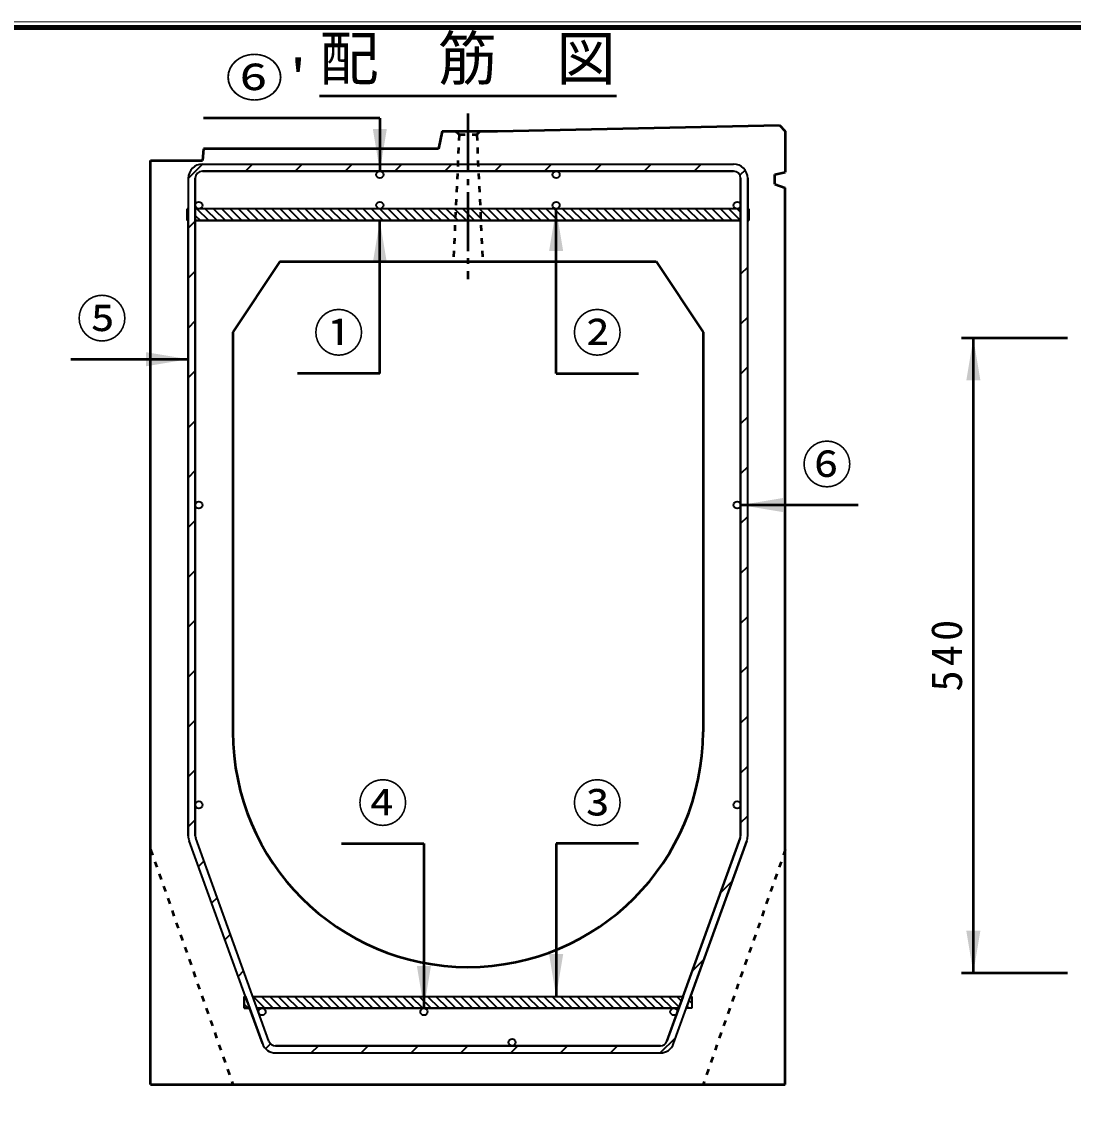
# Model space of a CAD drawing. Units: millimetres, scale not verified. Extents: x 100 to 4105, y 100 to 2870.
# Drawn here: x 1026 to 1921, y 1944 to 2870 of the extents above; entities that cross this region are included whole.
import ezdxf
from ezdxf.enums import TextEntityAlignment as Align

# ---------------------------------------------------------------- set-up
doc = ezdxf.new("R2010")
doc.units = ezdxf.units.MM
doc.header["$LTSCALE"] = 5
doc.linetypes.add('USER1', pattern=[2.2, 1, -1.2])
doc.linetypes.add('USER2', pattern=[13.4, 10, -1.2, 1, -1.2])
doc.layers.add('V-nasSTD', color=7, linetype='Continuous', lineweight=35)
doc.styles.add('ＭＳ ゴシック', font='')
doc.styles.get('ＭＳ ゴシック').set_extended_font_data('MS Gothic')

msp = doc.modelspace()

# ---------------------------------------------------------------- hatches: boundary and pattern name
at = {"layer": 'V-nasSTD'}
for points in [[(1324.737, 2778.932), (1330.737, 2742.932), (1336.737, 2778.932)], [(1486.737, 2674.932), (1480.737, 2710.932), (1474.737, 2674.932)], [(1324.737, 2664.932), (1330.737, 2700.932), (1336.737, 2664.932)], [(1841.737, 2564.895), (1835.737, 2600.895), (1829.737, 2564.895)], [(1131.737, 2576.965), (1167.737, 2582.965), (1131.737, 2588.965)], [(1673.737, 2452.932), (1637.737, 2458.932), (1673.737, 2464.932)], [(1829.737, 2096.895), (1835.737, 2060.895), (1841.737, 2096.895)], [(1486.737, 2076.932), (1480.737, 2040.932), (1474.737, 2076.932)], [(1362.237, 2066.932), (1368.237, 2030.932), (1374.237, 2066.932)]]:
    msp.add_hatch(color=256, dxfattribs=at).paths.add_polyline_path(points)

# ---------------------------------------------------------------- linework, layer by layer
at = {"layer": 'V-nasSTD', "lineweight": 100}
msp.add_line((4100, 2865), (105, 2865), dxfattribs=at)
at = {"layer": 'V-nasSTD', "lineweight": 50}
for p, q in [((1279.334, 2806.979), (1532.14, 2806.979)), ((1330.737, 2787.932), (1180.737, 2787.932)), ((1330.737, 2787.932), (1330.737, 2742.932)), ((1430.737, 2776.979), (1670.737, 2781.979)), ((1670.737, 2781.979), (1675.737, 2776.979)), ((1383.737, 2776.979), (1380.737, 2761.979)), ((1383.737, 2776.979), (1430.737, 2776.979)), ((1675.737, 2776.979), (1675.737, 2741.994)), ((1180.737, 2761.979), (1179.737, 2751.979)), ((1380.737, 2761.979), (1180.737, 2761.979)), ((1135.737, 1965.979), (1135.737, 2751.979)), ((1135.737, 2751.979), (1179.737, 2751.979)), ((1666.737, 2739.979), (1675.737, 2741.994)), ((1666.737, 2731.979), (1666.737, 2739.979)), ((1666.737, 2731.979), (1675.737, 2728.621)), ((1675.737, 1965.979), (1675.737, 2728.621)), ((1480.737, 2570.932), (1480.737, 2710.932)), ((1330.737, 2570.932), (1330.737, 2700.932)), ((1245.737, 2665.979), (1205.737, 2605.979)), ((1245.737, 2665.979), (1565.737, 2665.979)), ((1565.737, 2665.979), (1605.737, 2605.979)), ((1205.737, 2605.979), (1205.737, 2265.979)), ((1605.737, 2605.979), (1605.737, 2265.979)), ((1915.737, 2600.895), (1825.737, 2600.895)), ((1835.737, 2060.895), (1835.737, 2600.895)), ((1067.737, 2582.965), (1167.737, 2582.965)), ((1330.737, 2570.932), (1260.737, 2570.932)), ((1480.737, 2570.932), (1550.737, 2570.932)), ((1737.737, 2458.932), (1637.737, 2458.932)), ((1298.237, 2170.932), (1368.237, 2170.932)), ((1368.237, 2170.932), (1368.237, 2030.932)), ((1480.737, 2170.932), (1480.737, 2040.932)), ((1550.737, 2170.932), (1480.737, 2170.932)), ((1915.737, 2060.895), (1825.737, 2060.895)), ((1135.737, 1965.979), (1675.737, 1965.979))]:
    msp.add_line(p, q, dxfattribs=at)
at = {"layer": 'V-nasSTD', "linetype": 'USER2', "lineweight": 50}
msp.add_line((1405.737, 2791.979), (1405.737, 2650.979), dxfattribs=at)
at = {"layer": 'V-nasSTD', "linetype": 'USER1', "lineweight": 50}
for p, q in [((1398.237, 2773.979), (1393.237, 2665.979)), ((1398.237, 2773.979), (1395.237, 2776.979)), ((1395.237, 2776.979), (1416.237, 2776.979)), ((1398.237, 2773.979), (1413.237, 2773.979)), ((1413.237, 2773.979), (1416.237, 2776.979)), ((1413.237, 2773.979), (1418.237, 2665.979)), ((1135.737, 2165.979), (1205.737, 1965.979)), ((1675.737, 2165.979), (1605.737, 1965.979))]:
    msp.add_line(p, q, dxfattribs=at)
at = {"layer": 'V-nasSTD'}
for p, q in [((1179.891, 2748.932), (1167.737, 2736.778)), ((1179.737, 2748.932), (1631.737, 2748.932)), ((1631.737, 2742.932), (1179.737, 2742.932)), ((1179.737, 2742.932), (1631.737, 2742.932)), ((1222.318, 2748.932), (1216.318, 2742.932)), ((1264.744, 2748.932), (1258.744, 2742.932)), ((1307.17, 2748.932), (1301.17, 2742.932)), ((1349.597, 2748.932), (1343.597, 2742.932)), ((1392.023, 2748.932), (1386.023, 2742.932)), ((1434.45, 2748.932), (1428.45, 2742.932)), ((1476.876, 2748.932), (1470.876, 2742.932)), ((1519.302, 2748.932), (1513.302, 2742.932)), ((1561.729, 2748.932), (1555.729, 2742.932)), ((1604.155, 2748.932), (1598.155, 2742.932)), ((1641.524, 2743.875), (1637.156, 2739.507)), ((1167.737, 2736.932), (1167.737, 2177.507)), ((1173.737, 2736.932), (1173.737, 2177.507)), ((1173.737, 2177.507), (1173.737, 2736.932)), ((1637.737, 2177.507), (1637.737, 2736.932)), ((1637.737, 2736.932), (1637.737, 2177.507)), ((1637.737, 2700.932), (1637.737, 2736.932)), ((1637.737, 2736.932), (1637.737, 2710.932)), ((1643.737, 2177.507), (1643.737, 2736.932)), ((1643.737, 2700.932), (1643.737, 2736.932)), ((1643.737, 2736.932), (1643.737, 2710.932)), ((1166.737, 2710.932), (1166.737, 2700.932)), ((1167.737, 2710.932), (1166.737, 2710.932)), ((1166.737, 2700.932), (1166.737, 2710.932)), ((1166.737, 2710.932), (1167.737, 2710.932)), ((1166.737, 2705.199), (1167.737, 2704.199)), ((1167.737, 2710.932), (1167.737, 2177.507)), ((1637.737, 2710.932), (1173.737, 2710.932)), ((1637.737, 2710.932), (1173.737, 2710.932)), ((1173.737, 2705.271), (1178.076, 2700.932)), ((1175.147, 2710.932), (1185.147, 2700.932)), ((1182.218, 2710.932), (1192.218, 2700.932)), ((1189.289, 2710.932), (1199.289, 2700.932)), ((1196.36, 2710.932), (1206.36, 2700.932)), ((1203.431, 2710.932), (1213.431, 2700.932)), ((1210.502, 2710.932), (1220.502, 2700.932)), ((1217.573, 2710.932), (1227.573, 2700.932)), ((1224.644, 2710.932), (1234.644, 2700.932)), ((1231.715, 2710.932), (1241.715, 2700.932)), ((1238.786, 2710.932), (1248.786, 2700.932)), ((1245.857, 2710.932), (1255.857, 2700.932)), ((1252.928, 2710.932), (1262.928, 2700.932)), ((1260, 2710.932), (1270, 2700.932)), ((1267.071, 2710.932), (1277.071, 2700.932)), ((1274.142, 2710.932), (1284.142, 2700.932)), ((1281.213, 2710.932), (1291.213, 2700.932)), ((1288.284, 2710.932), (1298.284, 2700.932)), ((1295.355, 2710.932), (1305.355, 2700.932)), ((1302.426, 2710.932), (1312.426, 2700.932)), ((1309.497, 2710.932), (1319.497, 2700.932)), ((1316.568, 2710.932), (1326.568, 2700.932)), ((1323.639, 2710.932), (1333.639, 2700.932)), ((1330.71, 2710.932), (1340.71, 2700.932)), ((1337.781, 2710.932), (1347.781, 2700.932)), ((1344.852, 2710.932), (1354.852, 2700.932)), ((1351.923, 2710.932), (1361.923, 2700.932)), ((1358.994, 2710.932), (1368.994, 2700.932)), ((1366.066, 2710.932), (1376.066, 2700.932)), ((1373.137, 2710.932), (1383.137, 2700.932)), ((1380.208, 2710.932), (1390.208, 2700.932)), ((1387.279, 2710.932), (1397.279, 2700.932)), ((1394.35, 2710.932), (1404.35, 2700.932)), ((1401.421, 2710.932), (1411.421, 2700.932)), ((1408.492, 2710.932), (1418.492, 2700.932)), ((1415.563, 2710.932), (1425.563, 2700.932)), ((1422.634, 2710.932), (1432.634, 2700.932)), ((1429.705, 2710.932), (1439.705, 2700.932)), ((1436.776, 2710.932), (1446.776, 2700.932)), ((1443.847, 2710.932), (1453.847, 2700.932)), ((1450.918, 2710.932), (1460.918, 2700.932)), ((1457.989, 2710.932), (1467.989, 2700.932)), ((1465.06, 2710.932), (1475.06, 2700.932)), ((1472.132, 2710.932), (1482.132, 2700.932)), ((1479.203, 2710.932), (1489.203, 2700.932)), ((1486.274, 2710.932), (1496.274, 2700.932)), ((1493.345, 2710.932), (1503.345, 2700.932)), ((1500.416, 2710.932), (1510.416, 2700.932)), ((1507.487, 2710.932), (1517.487, 2700.932)), ((1514.558, 2710.932), (1524.558, 2700.932)), ((1521.629, 2710.932), (1531.629, 2700.932)), ((1528.7, 2710.932), (1538.7, 2700.932)), ((1535.771, 2710.932), (1545.771, 2700.932)), ((1542.842, 2710.932), (1552.842, 2700.932)), ((1549.913, 2710.932), (1559.913, 2700.932)), ((1556.984, 2710.932), (1566.984, 2700.932)), ((1564.055, 2710.932), (1574.055, 2700.932)), ((1571.126, 2710.932), (1581.126, 2700.932)), ((1578.198, 2710.932), (1588.198, 2700.932)), ((1585.269, 2710.932), (1595.269, 2700.932)), ((1592.34, 2710.932), (1602.34, 2700.932)), ((1599.411, 2710.932), (1609.411, 2700.932)), ((1606.482, 2710.932), (1616.482, 2700.932)), ((1613.553, 2710.932), (1623.553, 2700.932)), ((1620.624, 2710.932), (1630.624, 2700.932)), ((1627.695, 2710.932), (1637.695, 2700.932)), ((1634.766, 2710.932), (1637.737, 2707.961)), ((1643.737, 2710.932), (1644.737, 2710.932)), ((1643.737, 2710.932), (1644.737, 2710.932)), ((1643.737, 2709.032), (1644.737, 2708.032)), ((1644.737, 2710.932), (1644.737, 2700.932)), ((1644.737, 2710.932), (1644.737, 2700.932)), ((1166.737, 2700.932), (1167.737, 2700.932)), ((1167.737, 2700.932), (1166.737, 2700.932)), ((1167.737, 2177.507), (1167.737, 2700.932)), ((1173.737, 2700.351), (1167.737, 2694.351)), ((1637.737, 2700.932), (1173.737, 2700.932)), ((1173.737, 2700.932), (1637.737, 2700.932)), ((1643.737, 2701.961), (1644.737, 2700.961)), ((1643.737, 2700.932), (1644.737, 2700.932)), ((1644.737, 2700.932), (1643.737, 2700.932)), ((1173.737, 2657.925), (1167.737, 2651.925)), ((1643.737, 2661.234), (1637.737, 2655.234)), ((1173.737, 2615.498), (1167.737, 2609.498)), ((1643.737, 2618.808), (1637.737, 2612.808)), ((1643.737, 2576.382), (1637.737, 2570.382)), ((1173.737, 2573.072), (1167.737, 2567.072)), ((1173.737, 2530.646), (1167.737, 2524.646)), ((1643.737, 2533.955), (1637.737, 2527.955)), ((1643.737, 2491.529), (1637.737, 2485.529)), ((1173.737, 2488.219), (1167.737, 2482.219)), ((1173.737, 2445.793), (1167.737, 2439.793)), ((1637.737, 2443.102), (1643.737, 2449.102)), ((1173.737, 2403.366), (1167.737, 2397.366)), ((1637.737, 2400.676), (1643.737, 2406.676)), ((1173.737, 2360.94), (1167.737, 2354.94)), ((1637.737, 2358.249), (1643.737, 2364.249)), ((1173.737, 2318.514), (1167.737, 2312.514)), ((1637.737, 2315.823), (1643.737, 2321.823)), ((1637.737, 2273.397), (1643.737, 2279.397)), ((1173.737, 2276.087), (1167.737, 2270.087)), ((1173.737, 2233.661), (1167.737, 2227.661)), ((1637.737, 2230.97), (1643.737, 2236.97)), ((1637.737, 2188.544), (1643.737, 2194.544)), ((1173.737, 2191.234), (1167.737, 2185.234)), ((1230.769, 2000.856), (1168.45, 2173.431)), ((1236.412, 2002.894), (1174.094, 2175.469)), ((1236.412, 2002.894), (1174.094, 2175.469)), ((1575.061, 2002.894), (1637.38, 2175.469)), ((1637.38, 2175.469), (1575.061, 2002.894)), ((1580.705, 2000.856), (1643.024, 2173.431)), ((1591.565, 2030.932), (1643.024, 2173.431)), ((1643.024, 2173.431), (1595.177, 2040.932)), ((1181.072, 2156.143), (1176.386, 2151.457)), ((1620.589, 2128.969), (1630.573, 2138.954)), ((1192.328, 2124.973), (1187.642, 2120.286)), ((1203.584, 2093.803), (1198.898, 2089.116)), ((1596.608, 2062.563), (1606.593, 2072.547)), ((1214.84, 2062.632), (1210.154, 2057.945)), ((1215.297, 2040.932), (1216.297, 2040.932)), ((1215.297, 2040.932), (1215.297, 2030.932)), ((1215.297, 2030.932), (1215.297, 2040.932)), ((1215.297, 2040.932), (1216.297, 2040.932)), ((1215.822, 2040.932), (1216.566, 2040.187)), ((1216.297, 2040.932), (1230.769, 2000.856)), ((1222.677, 2040.932), (1588.797, 2040.932)), ((1222.677, 2040.932), (1588.797, 2040.932)), ((1222.893, 2040.932), (1232.893, 2030.932)), ((1229.964, 2040.932), (1239.964, 2030.932)), ((1237.035, 2040.932), (1247.035, 2030.932)), ((1244.106, 2040.932), (1254.106, 2030.932)), ((1251.177, 2040.932), (1261.177, 2030.932)), ((1258.248, 2040.932), (1268.248, 2030.932)), ((1265.319, 2040.932), (1275.319, 2030.932)), ((1272.39, 2040.932), (1282.39, 2030.932)), ((1279.461, 2040.932), (1289.461, 2030.932)), ((1286.532, 2040.932), (1296.532, 2030.932)), ((1293.603, 2040.932), (1303.603, 2030.932)), ((1300.674, 2040.932), (1310.674, 2030.932)), ((1307.746, 2040.932), (1317.746, 2030.932)), ((1314.817, 2040.932), (1324.817, 2030.932)), ((1321.888, 2040.932), (1331.888, 2030.932)), ((1328.959, 2040.932), (1338.959, 2030.932)), ((1336.03, 2040.932), (1346.03, 2030.932)), ((1343.101, 2040.932), (1353.101, 2030.932)), ((1350.172, 2040.932), (1360.172, 2030.932)), ((1357.243, 2040.932), (1367.243, 2030.932)), ((1364.314, 2040.932), (1374.314, 2030.932)), ((1371.385, 2040.932), (1381.385, 2030.932)), ((1378.456, 2040.932), (1388.456, 2030.932)), ((1385.527, 2040.932), (1395.527, 2030.932)), ((1392.598, 2040.932), (1402.598, 2030.932)), ((1399.669, 2040.932), (1409.669, 2030.932)), ((1406.74, 2040.932), (1416.74, 2030.932)), ((1413.812, 2040.932), (1423.812, 2030.932)), ((1420.883, 2040.932), (1430.883, 2030.932)), ((1427.954, 2040.932), (1437.954, 2030.932)), ((1435.025, 2040.932), (1445.025, 2030.932)), ((1442.096, 2040.932), (1452.096, 2030.932)), ((1449.167, 2040.932), (1459.167, 2030.932)), ((1456.238, 2040.932), (1466.238, 2030.932)), ((1463.309, 2040.932), (1473.309, 2030.932)), ((1470.38, 2040.932), (1480.38, 2030.932)), ((1477.451, 2040.932), (1487.451, 2030.932)), ((1484.522, 2040.932), (1494.522, 2030.932)), ((1491.593, 2040.932), (1501.593, 2030.932)), ((1498.664, 2040.932), (1508.664, 2030.932)), ((1505.735, 2040.932), (1515.735, 2030.932)), ((1512.806, 2040.932), (1522.806, 2030.932)), ((1519.878, 2040.932), (1529.878, 2030.932)), ((1526.949, 2040.932), (1536.949, 2030.932)), ((1534.02, 2040.932), (1544.02, 2030.932)), ((1541.091, 2040.932), (1551.091, 2030.932)), ((1548.162, 2040.932), (1558.162, 2030.932)), ((1555.233, 2040.932), (1565.233, 2030.932)), ((1562.304, 2040.932), (1572.304, 2030.932)), ((1569.375, 2040.932), (1579.375, 2030.932)), ((1588.797, 2040.932), (1575.061, 2002.894)), ((1576.446, 2040.932), (1585.52, 2031.857)), ((1583.517, 2040.932), (1587.396, 2037.053)), ((1593.959, 2037.561), (1596.177, 2035.344)), ((1595.177, 2040.932), (1596.177, 2040.932)), ((1595.177, 2040.932), (1596.177, 2040.932)), ((1596.177, 2040.932), (1596.177, 2030.932)), ((1596.177, 2040.932), (1596.177, 2030.932)), ((1215.297, 2034.385), (1218.751, 2030.932)), ((1215.297, 2030.932), (1219.908, 2030.932)), ((1219.908, 2030.932), (1215.297, 2030.932)), ((1230.769, 2000.856), (1219.908, 2030.932)), ((1226.288, 2030.932), (1585.186, 2030.932)), ((1585.186, 2030.932), (1226.288, 2030.932)), ((1575.061, 2002.894), (1585.186, 2030.932)), ((1596.177, 2030.932), (1591.565, 2030.932)), ((1596.177, 2030.932), (1591.565, 2030.932)), ((1592.083, 2032.366), (1593.517, 2030.932)), ((1233.539, 1996.478), (1237.782, 2000.721)), ((1569.404, 1992.932), (1582.613, 2006.141)), ((1242.056, 1998.932), (1569.418, 1998.932)), ((1569.418, 1998.932), (1242.056, 1998.932)), ((1242.056, 1992.932), (1569.418, 1992.932)), ((1272.419, 1992.932), (1278.419, 1998.932)), ((1314.846, 1992.932), (1320.846, 1998.932)), ((1357.272, 1992.932), (1363.272, 1998.932)), ((1399.698, 1992.932), (1405.698, 1998.932)), ((1442.125, 1992.932), (1448.125, 1998.932)), ((1484.551, 1992.932), (1490.551, 1998.932)), ((1526.978, 1992.932), (1532.978, 1998.932))]:
    msp.add_line(p, q, dxfattribs=at)
at = {"layer": 'V-nasSTD', "lineweight": 13}
msp.add_lwpolyline([(100, 100), (100, 2870), (4105, 2870), (4105, 100)], close=True, dxfattribs=at)
at = {"layer": 'V-nasSTD'}
for centre in [(1330.737, 2739.932), (1480.737, 2739.932), (1176.737, 2713.932), (1330.737, 2713.932), (1480.737, 2713.932), (1634.737, 2713.932), (1176.737, 2458.932), (1634.737, 2458.932), (1176.737, 2203.932), (1634.737, 2203.932), (1230.561, 2027.932), (1368.237, 2027.932), (1580.913, 2027.932), (1443.237, 2001.932)]:
    msp.add_circle(centre, 3, dxfattribs=at)
for centre, radius, start, end in [((1179.737, 2736.932), 12, 90, 180), ((1179.737, 2736.932), 6, 90, 180), ((1179.737, 2736.932), 6, 90, 180), ((1631.737, 2736.932), 12, 0, 90), ((1631.737, 2736.932), 6, 0, 90), ((1631.737, 2736.932), 6, 0, 90), ((1179.737, 2177.507), 12, 180, 199.85521), ((1179.737, 2177.507), 6, 180, 199.85521), ((1179.737, 2177.507), 6, 180, 199.85522), ((1631.737, 2177.507), 6, 340.14479, 0), ((1631.737, 2177.507), 6, 340.14479, 0), ((1631.737, 2177.507), 12, 340.14479, 0), ((1242.056, 2004.932), 12, 199.85521, 270), ((1242.056, 2004.932), 6, 199.85521, 270), ((1242.056, 2004.932), 6, 199.85521, 270), ((1569.418, 2004.932), 6, 270, 340.14479), ((1569.418, 2004.932), 6, 270, 340.14479), ((1569.418, 2004.932), 12, 270, 340.14479)]:
    msp.add_arc(centre, radius, start, end, dxfattribs=at)
at = {"layer": 'V-nasSTD', "lineweight": 50}
for start, end in [(180, 270), (270, 0)]:
    msp.add_arc((1405.737, 2265.979), 200, start, end, dxfattribs=at)

# ---------------------------------------------------------------- texts
at = {"layer": 'V-nasSTD', "style": 'ＭＳ ゴシック'}
for s, height, p in [('配\u3000筋\u3000図', 36.95, (1279.334, 2857.379)), ('⑤', 31.67, (1072.737, 2633.165)), ('①', 31.67, (1274.137, 2621.132)), ('②', 31.67, (1494.137, 2621.132)), ('⑥', 31.67, (1689.537, 2509.132)), ('④', 31.67, (1311.637, 2221.132)), ('③', 31.67, (1494.137, 2221.132))]:
    msp.add_text(s, height=height, dxfattribs=at).set_placement(p, align=Align.TOP_LEFT)
at = {"layer": 'V-nasSTD', "style": 'ＭＳ ゴシック', "width": 1.15}
msp.add_text("⑥'", height=31.67, dxfattribs=at).set_placement((1199.137, 2838.132), align=Align.TOP_LEFT)
at = {"layer": 'V-nasSTD', "insert": (1799.737, 2300.295), "char_height": 26.39, "attachment_point": 1, "rotation": 90, "style": 'ＭＳ ゴシック'}
msp.add_mtext('\\T1.2;540', dxfattribs=at)

doc.saveas('drawing.dxf')
